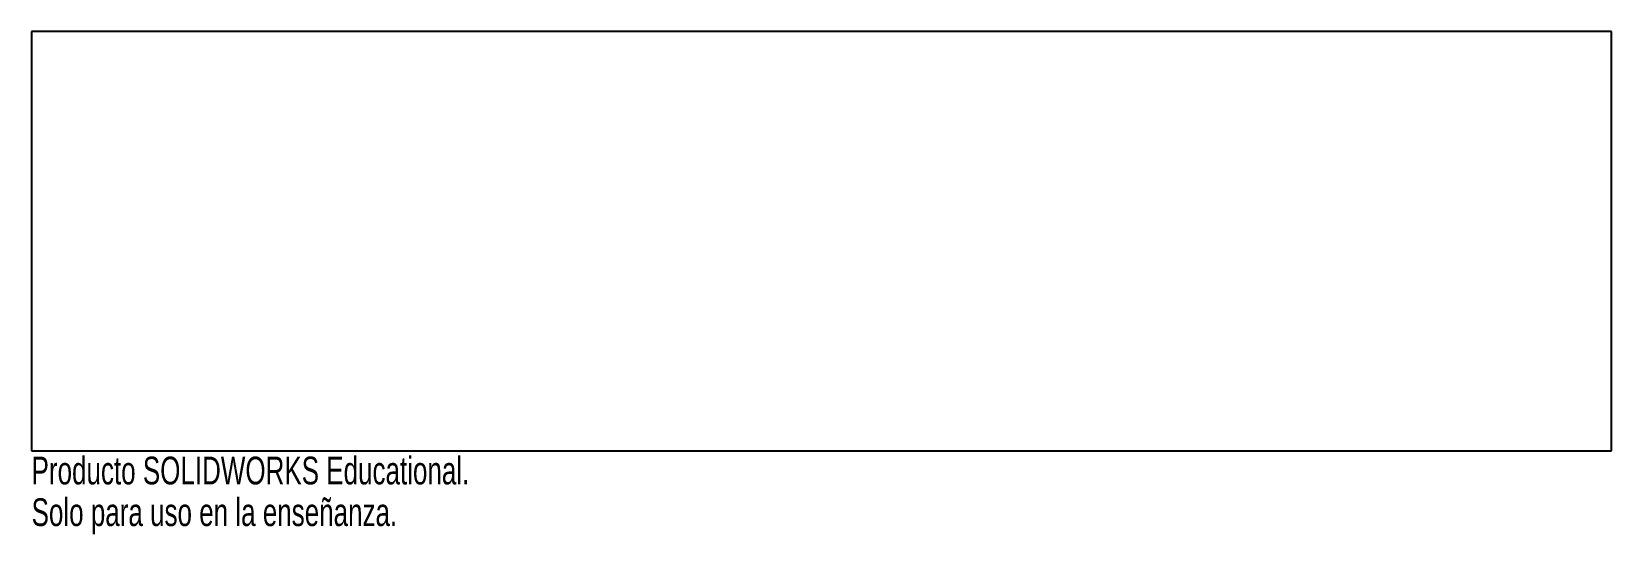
# Model space of a CAD drawing. Header units: millimetres. Extents: x -138 to 138, y -51 to 36.
import ezdxf

# ---------------------------------------------------------------- set-up
doc = ezdxf.new("R2010")
doc.units = ezdxf.units.MM
doc.styles.add('SLDTEXTSTYLE0', font='TXT', dxfattribs={"width": 0.7})

msp = doc.modelspace()

# ---------------------------------------------------------------- linework, layer by layer
at = {"color": 7, "linetype": 'Continuous', "lineweight": 25}
for p, q in [((-137.5, 36.5), (-137.5, -36.5)), ((137.5, 36.5), (-137.5, 36.5)), ((137.5, -36.5), (137.5, 36.5)), ((-137.5, -36.5), (137.5, -36.5))]:
    msp.add_line(p, q, dxfattribs=at)

# ---------------------------------------------------------------- texts
at = {"color": 7, "linetype": 'Continuous', "char_height": 4.8336, "attachment_point": 1, "style": 'SLDTEXTSTYLE0'}
for s, insert in [('Producto SOLIDWORKS Educational.', (-137.5, -37.52)), ('Solo para uso en la enseñanza.', (-137.5, -44.77))]:
    msp.add_mtext(s, dxfattribs=dict(at, insert=insert))

doc.saveas('drawing.dxf')
